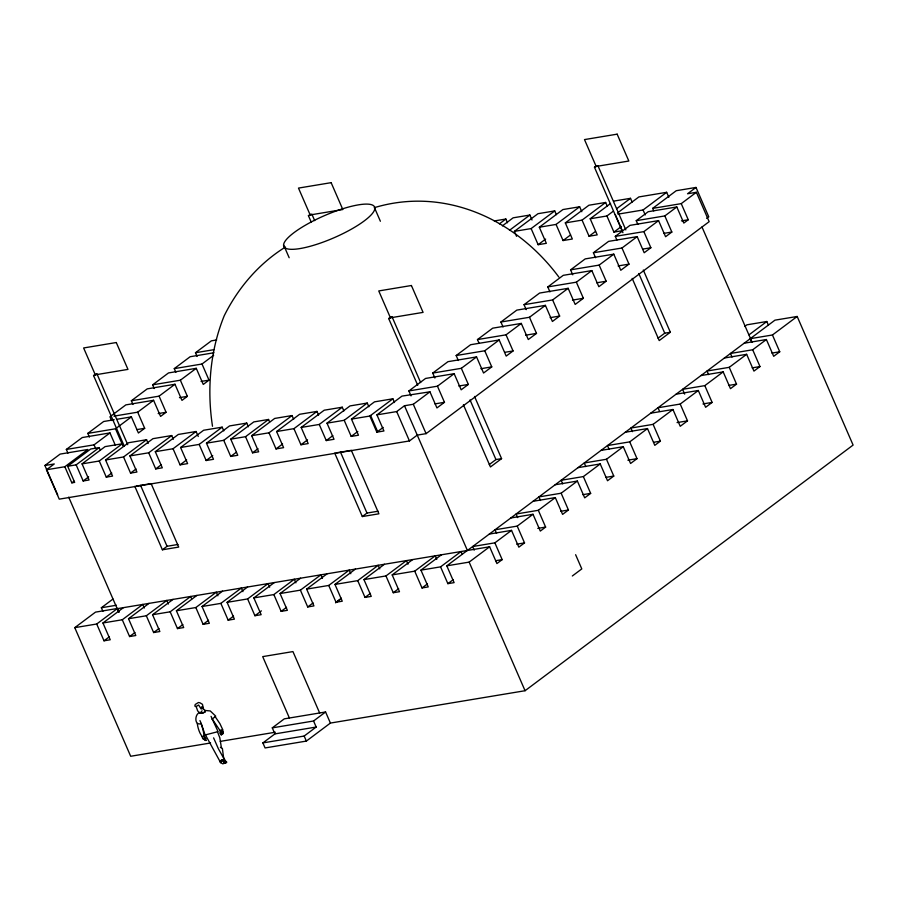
<?xml version="1.0" encoding="UTF-8"?>
<svg xmlns="http://www.w3.org/2000/svg" width="898" height="898" viewBox="0 0 898 898"><rect width="100%" height="100%" fill="white"/><g stroke="black" fill="none" stroke-linecap="round" stroke-linejoin="round"><path stroke-width="1.35" d="M224.635 763.21L224.758 761.942L223.097 760.247L221.391 760.415L220.358 761.639L220.437 762.481L222.749 763.839L226.588 762.649L226.184 761.369L224.758 761.178M220.437 762.481L220.47 760.741L222.233 759.674L223.815 760.381L223.815 762.716L224.983 762.93M124.283 446.183L93.572 375.566L96.423 373.995M96.939 373.995L93.572 375.566M311.224 222.12L308.429 215.7L310.899 214.207M417.727 385.309L388.699 318.554L391.158 317.05M392.067 316.972L388.699 318.554M622.92 232.672L594.442 167.196L596.912 165.703M201.983 708.803L202.724 708.219L202.499 706.816L201.489 706.951L201.141 708.993L198.626 704.997L196.101 706.546L197.089 709.162C197.234 710.733 199.087 713.528 201.107 712.159L202.061 710.767M220.01 730.31L220.201 733.711L220.942 731.354C222.726 732.274 219.46 736.708 222.087 734.059L222.569 732.24M199.412 712.686L202.645 713.293L205.025 711.968L205.294 710.644L202.679 708.387M220.65 762.66L222.21 761.055L224.208 761.583M203.464 708.78L202.454 704.313L199.973 702.808L198.447 702.517L195.225 704.481L194.832 706.097L196.101 706.546M222.715 733.823L223.108 732.24M57.674 494.865L44.9 465.501L60.132 454.096L87.869 449.483L64.836 466.736L46.471 469.777L59.246 499.153L409.454 440.94L417.244 435.115L426.079 433.644L709.151 221.671L696.377 192.295L687.542 193.766L696.006 187.435L708.769 216.8L706.659 218.382M67.967 453.164L66.351 449.438L82.246 437.539L109.971 432.926L115.359 445.329M89.396 437.113L87.78 433.397L103.674 421.499L114.237 419.736M132.971 404.482L131.355 400.766L147.238 388.868L174.975 384.254L181.98 400.373L187.368 396.332L180.363 380.213L152.638 384.827L154.254 388.542M152.638 384.827L168.521 372.928L196.258 368.315L203.262 384.434L209.01 380.135L202.005 364.016L174.268 368.629L175.885 372.344M174.268 368.629L190.163 356.719L213.937 352.768M197.1 356.461L195.483 352.734L211.378 340.836L216.654 339.96M46.471 469.777L54.273 463.952L44.9 465.501M66.351 449.438L94.077 444.836L109.971 432.926M87.78 433.397L115.505 428.784L131.4 416.885L138.404 433.004L144.69 428.301L137.686 412.182L113.911 416.133M137.686 412.182L153.569 400.284L160.585 416.403L166.085 412.272L159.081 396.153L131.355 400.766M159.081 396.153L174.975 384.254M180.363 380.213L196.258 368.315M202.005 364.016L213.657 355.282M64.836 466.736L71.851 482.843L74.68 482.383L67.676 466.264L90.698 449.011L99.184 447.608L100.262 450.089M67.676 466.264L76.162 464.85L99.184 447.608M76.162 464.85L83.166 480.969L89.059 479.992L82.055 463.873L105.077 446.62L122.296 443.769L123.374 446.25M82.055 463.873L99.274 461.011L122.296 443.769M71.851 482.843L74.04 481.205M99.274 461.011L106.278 477.13L112.564 476.086L105.56 459.967L128.582 442.725L146.576 439.728L148.192 443.455M83.166 480.969L88.644 476.86M105.56 459.967L123.542 456.97L146.576 439.728M123.542 456.97L130.558 473.089L136.923 472.034L129.918 455.915L152.941 438.673L171.72 435.552L173.336 439.268M106.278 477.13L111.756 473.022M129.918 455.915L148.698 452.794L171.72 435.552M148.698 452.794L155.702 468.913L162.302 467.813L155.298 451.694L178.32 434.452L196.09 431.5L198.245 436.462M130.558 473.089L136.036 468.981M155.298 451.694L173.056 448.742L196.09 431.5M173.056 448.742L180.071 464.861L187.615 463.604L180.599 447.496L203.633 430.243L222.176 427.167L223.793 430.883M155.702 468.913L161.18 464.805M180.599 447.496L199.154 444.409L222.176 427.167M199.154 444.409L206.158 460.528L213.488 459.305L206.473 443.185L229.506 425.944L246.748 423.081L248.364 426.797M499.434 223.849L505.866 219.033L507.482 222.749M180.071 464.861L186.649 459.933M502.42 225.858L513.14 217.821L529.865 215.049L532.02 219.999M206.473 443.185L223.725 440.323L246.748 423.081M509.492 230.303L529.865 215.049M223.725 440.323L230.73 456.442L237.768 455.275L230.752 439.156L253.786 421.914L268.558 419.456L269.636 421.937M206.158 460.528L212.736 455.6M516.563 236.32L514.408 231.358L537.992 213.69L554.728 210.918L556.345 214.633M230.752 439.156L245.536 436.697L268.558 419.456M245.536 436.697L252.54 452.817L258.669 451.795L251.665 435.676L274.687 418.434L292.03 415.561L293.646 419.276M514.408 231.358L531.133 228.575L554.728 210.918M230.73 456.442L236.208 452.334M531.133 228.575L538.138 244.694L546.343 243.336L539.328 227.216L562.923 209.548L579.648 206.776L581.814 211.726M251.665 435.676L269.007 432.802L292.03 415.561M269.007 432.802L276.012 448.921L283.6 447.653L276.595 431.534L299.618 414.292L316.972 411.407L318.588 415.134M539.328 227.216L556.064 224.433L579.648 206.776M252.54 452.817L258.018 448.708M556.064 224.433L563.068 240.552L572.34 239.014L565.325 222.895L588.92 205.227L605.645 202.454L607.261 206.17M538.138 244.694L545.647 239.081M276.595 431.534L293.938 428.66L316.972 411.407M293.938 428.66L300.953 444.768L308.182 443.567L301.178 427.448L324.2 410.206L342.273 407.209L343.889 410.925M276.012 448.921L282.589 443.994M565.325 222.895L582.061 220.122L605.645 202.454M582.061 220.122L589.066 236.23L597.204 234.883L590.188 218.764L610.561 203.509M563.068 240.552L570.578 234.939M301.178 427.448L319.25 424.451L342.273 407.209M319.25 424.451L326.255 440.57L334.022 439.279L327.007 423.16L350.018 405.918L367.248 403.056L368.865 406.772M300.953 444.768L307.531 439.852M590.188 218.764L606.925 215.98L613.356 211.165M616.567 208.763L630.508 198.323L632.125 202.039M134.801 486.323L162.392 549.789L167.062 546.287L177.95 544.469M617.431 212.983L638.882 196.931L666.664 192.307L668.819 197.268M589.066 236.23L595.497 231.415M327.007 423.16L344.203 420.298L351.208 436.417L358.47 435.216L351.466 419.097L374.5 401.855L392.875 398.802L394.491 402.517M210.592 742.983L130.681 756.262L74.77 627.657L95.514 612.122L117.458 608.474L119.019 612.077M102.911 611.347L101.351 607.755L112.968 599.056M326.255 440.57L332.832 435.642M617.936 214.151L643.069 209.975L666.664 192.307M606.925 215.98L613.929 232.099L621.438 226.487M351.466 419.097L369.841 416.043L392.875 398.802M74.77 627.657L96.715 624.009L117.458 608.474M369.841 416.043L376.857 432.163L383.94 430.984L376.936 414.865L401.978 396.108L429.94 391.82L436.944 407.939L444.476 402.304L437.461 386.185L408.882 390.944L411.037 395.895M408.882 390.944L425.573 378.44L454.152 373.691L461.168 389.811L468.341 384.434L461.336 368.315L432.746 373.063L434.901 378.024M432.746 373.063L447.967 361.67L476.557 356.921L483.562 373.029L491.767 366.889L484.752 350.781L456.173 355.529L458.328 360.491M456.173 355.529L470.608 344.72L499.187 339.972L506.191 356.091L513.061 350.95L506.045 334.831L477.467 339.579L479.083 343.294M477.467 339.579L492.699 328.174L521.289 323.415L528.293 339.534L536.499 333.394L529.483 317.275L500.904 322.023L503.06 326.984M500.904 322.023L516.821 310.113L545.4 305.365L552.405 321.473L559.645 316.062L552.629 299.943L524.05 304.691L526.206 309.653M524.05 304.691L539.586 293.062L568.165 288.314L575.18 304.433L583.374 298.293L576.37 282.174L547.791 286.922L549.946 291.884M547.791 286.922L563.248 275.338L591.827 270.59L598.843 286.709L606.172 281.22L599.157 265.101L570.578 269.849L572.733 274.81M570.578 269.849L585.204 258.905L613.783 254.156L620.787 270.264L628.993 264.124L621.988 248.005L593.398 252.765L595.554 257.715M593.398 252.765L608.586 241.382L637.176 236.634L644.18 252.753L650.87 247.747L643.866 231.628L615.287 236.376L616.904 240.092M615.287 236.376L629.992 225.364L658.571 220.605L665.586 236.724L671.839 232.043L664.834 215.924L636.244 220.672L637.861 224.399M636.244 220.672L648.221 211.703L676.811 206.955L683.816 223.074L688.25 219.752L681.245 203.633L652.666 208.381L653.744 210.862M652.666 208.381L676.25 190.713L696.006 187.435M376.936 414.865L396.692 411.576L404.482 405.739L413.316 404.28L429.94 391.82M96.715 624.009L104.011 640.802L110.241 639.769L102.944 622.976L122.285 619.766L142.771 604.421L144.331 608.025M437.461 386.185L454.152 373.691M461.336 368.315L476.557 356.921M484.752 350.781L499.187 339.972M506.045 334.831L521.289 323.415M529.483 317.275L545.4 305.365M552.629 299.943L568.165 288.314M576.37 282.174L591.827 270.59M599.157 265.101L613.783 254.156M621.988 248.005L637.176 236.634M643.866 231.628L658.571 220.605M664.834 215.924L676.811 206.955M681.245 203.633L696.377 192.295M376.857 432.163L383.177 427.414M104.011 640.802L109.399 636.761M122.285 619.766L129.581 636.547L135.811 635.515L128.515 618.722L146.329 615.77L166.815 600.425L168.386 604.028M129.581 636.547L134.981 632.518M146.329 615.77L153.637 632.551L159.866 631.519L152.559 614.726L170.171 611.807L190.657 596.463L191.701 598.865M153.637 632.551L159.025 628.521M170.171 611.807L177.467 628.589L183.697 627.556L176.401 610.763L195.831 607.542L216.317 592.197L217.877 595.801M177.467 628.589L182.866 624.559M195.831 607.542L203.128 624.323L209.357 623.291L202.061 606.509L220.863 603.377L241.349 588.044L242.909 591.636M203.128 624.323L208.516 620.294M220.863 603.377L228.159 620.17L234.389 619.137L227.093 602.345L247.624 598.932L268.098 583.588L269.669 587.191M334.718 453.097L362.321 516.552L366.99 513.061L378.058 511.22M228.159 620.17L233.559 616.129M247.624 598.932L254.92 615.725L261.15 614.681L253.853 597.9L273.845 594.577L294.32 579.232L295.891 582.836M254.92 615.725L261.385 610.876M273.845 594.577L281.141 611.358L287.371 610.326L280.064 593.544L300.403 590.154L320.889 574.821L322.449 578.413M281.141 611.358L286.529 607.329M489.275 464.569L495.954 459.563L501.578 458.631L474.526 396.433M658.054 338.176L664.733 333.169L670.346 332.238L643.305 270.04M300.403 590.154L307.7 606.947L313.93 605.914L306.633 589.122L328.735 585.451L349.221 570.118L350.781 573.71M501.578 458.631L490.443 466.96L463.402 404.774M670.346 332.238L659.222 340.578L632.181 278.38M307.7 606.947L313.099 602.917M328.735 585.451L336.032 602.244L342.261 601.211L334.965 584.418L357.73 580.636L378.204 565.291L379.775 568.894M336.032 602.244L341.42 598.203M335.571 602.839L341.173 598.652M357.73 580.636L365.026 597.417L371.256 596.384L363.959 579.603L385.96 575.944L406.446 560.599L408.006 564.202M365.026 597.417L370.414 593.387M385.96 575.944L393.268 592.725L399.487 591.692L392.19 574.9L414.719 571.162L435.204 555.817L436.765 559.42M744.678 326.479L746.912 324.818L766.802 321.506L768.362 325.11M393.268 592.725L398.656 588.695M748.988 334.853L766.802 321.506M414.719 571.162L422.015 587.954L428.245 586.91L420.949 570.129L440.57 566.863L461.056 551.529L462.1 553.92M422.015 587.954L427.414 583.913M440.57 566.863L447.877 583.655L454.107 582.622L446.8 565.83L469.138 562.114L489.623 546.781L496.92 563.562L502.173 559.634L494.877 542.841L472.662 546.534L474.223 550.137M494.877 542.841L511.534 530.37L518.831 547.163L524.533 542.897L517.226 526.105L495.011 529.798L496.572 533.401M517.226 526.105L533.008 514.285L540.315 531.077L545.625 527.092L538.329 510.311L516.114 514.004L517.675 517.596M538.329 510.311L555.301 497.593L562.597 514.386L568.445 510.008L561.149 493.215L538.923 496.908L540.495 500.512M561.149 493.215L577.38 481.059L584.688 497.851L590.66 493.372L583.352 476.591L561.138 480.273L562.698 483.876M583.352 476.591L600.234 463.952L607.531 480.744L613.772 476.063L606.476 459.271L584.261 462.964L585.822 466.567M606.476 459.271L623.268 446.699L630.576 463.48L637.019 458.654L629.723 441.872L607.497 445.554L609.069 449.157M629.723 441.872L647.492 428.559L654.799 445.341L660.4 441.143L653.104 424.361L630.89 428.043L632.45 431.646M653.104 424.361L672.939 409.499L680.235 426.292L687.509 420.848L680.213 404.055L657.998 407.748L659.559 411.34M680.213 404.055L698.318 390.495L705.615 407.288L712.114 402.416L704.818 385.635L682.603 389.328L684.68 394.121M704.818 385.635L723.182 371.873L730.478 388.666L736.54 384.131L729.232 367.338L707.018 371.031L708.578 374.634M729.232 367.338L746.642 354.306L753.938 371.099L759.989 366.564L752.692 349.771L730.478 353.464L732.038 357.067M752.692 349.771L766.387 339.523L773.694 356.304L779.745 351.78L772.448 334.988L750.223 338.681L751.794 342.273M772.448 334.988L797.177 316.466L853.1 445.071L525.061 690.719L330.408 723.07L306.364 741.086L265.078 747.944L262.889 742.904L274.911 733.902L316.186 727.043L313.559 720.993L272.285 727.863L274.911 733.902M447.877 583.655L453.266 579.614M272.285 727.863L284.307 718.849L325.581 711.991L330.408 723.07M313.559 720.993L325.581 711.991M262.889 742.904L304.164 736.046L316.186 727.043M572.329 575.988L581.792 568.905L575.618 554.706M344.203 420.298L367.248 403.056M351.208 436.417L357.797 431.489M102.944 622.976L123.43 607.632M128.515 618.722L149.001 603.389M152.559 614.726L173.056 599.393M176.401 610.763L196.887 595.43M202.061 606.509L222.547 591.165M227.093 602.345L247.579 587M253.853 597.9L274.339 582.555M280.064 593.544L300.561 578.2M306.633 589.122L327.119 573.788M334.965 584.418L355.451 569.074M363.959 579.603L384.445 564.258M392.19 574.9L412.676 559.566M420.949 570.129L441.434 554.784M446.8 565.83L467.297 550.485M285.497 247.017C258.961 263.428 238.004 287.966 224.208 315.804C210.087 350.523 206.843 389.362 212.5 426.269M220.234 761.886L205.406 734.856M199.491 712.642C194.462 714.236 194.327 726.359 201.219 723.53L205.114 734.979L218.068 731.623L211.041 716.357M205.025 711.968L201.882 713.068L199.682 712.832M224.893 762.481L226.666 761.975M201.096 723.552C208.325 744.734 199.075 737.112 197.279 723.507M212.141 719.219L215.688 716.11L210.233 710.935L204.879 710.464M205.889 740.468L202.791 738.762L202.028 736.629M374.208 207.696C444.981 186.346 516.215 219.482 558.859 277.067M494.282 220.953L505.866 219.033M613.783 201.096L630.508 198.323M613.929 232.099L622.303 230.707L615.287 214.6M681.447 220.886L688.25 219.752M663.678 233.401L671.839 232.043M642.71 249.105L650.87 247.747M618.105 265.943L628.993 264.124M596.642 282.803L606.172 281.22M195.483 352.734L213.971 349.67M572.486 300.1L583.374 298.293M550.115 317.645L559.645 316.062M201.085 381.448L209.01 380.135M525.611 335.201L536.499 333.394M153.569 400.284L125.843 404.886L109.949 416.795L111.565 420.511M179.454 397.657L187.368 396.332M504.889 352.308L513.061 350.95M116.875 419.299L131.4 416.885M158.171 413.585L166.085 412.272M480.879 368.708L491.767 366.889M797.177 316.466L774.963 320.159L467.409 550.474L404.482 405.739M136.765 429.614L144.69 428.301M458.811 386.017L468.341 384.434M744.173 343.216L766.387 339.523M434.946 403.887L444.476 402.304M724.428 357.999L746.642 354.306M771.898 353.082L779.745 351.78M700.968 375.566L723.182 371.873M752.154 367.866L759.989 366.564M676.093 394.188L698.318 390.495M728.693 385.433L736.54 384.131M136.159 486.099L151.122 483.607L178.713 547.073L162.392 549.789M336.11 452.861L351.32 450.336L378.911 513.802L362.321 516.552M702.966 403.943L712.114 402.416M650.724 413.192L672.939 409.499M677.058 422.588L687.509 420.848M625.277 432.252L647.492 428.559M601.054 450.381L623.268 446.699M653.867 442.231L660.4 441.143M578.009 467.645L600.234 463.952M627.87 460.18L637.019 458.654M555.166 484.752L577.38 481.059M605.937 477.366L613.772 476.063M533.075 501.286L555.301 497.593M582.813 494.675L590.66 493.372M510.794 517.978L533.008 514.285M560.599 511.31L568.445 510.008M489.32 534.063L511.534 530.37M537.79 528.394L545.625 527.092M101.351 607.755L116.437 605.241M117.2 608.676L489.623 546.781M516.687 544.199L524.533 542.897M495.64 560.722L502.173 559.634M220.234 741.389L275.349 732.229M215.161 716.626L219.943 723.709L222.85 729.906L219.875 730.377L212.332 719.163M225.342 761.066L223.535 757.194L222.367 748.371L220.38 747.383M594.543 167.275L597.911 165.703L625.827 229.899M224.096 762.133L224.983 762.2L224.388 759.495L218.293 748.562L213.601 737.864M221.29 734.856L222.682 733.947L223.187 731.904L222.311 729.726M308.429 215.7L311.898 214.207L314.693 220.627M204.295 736.034L205.979 739.211L204.25 737.483L204.598 738.919L206.001 740.524L203.498 738.841M217.428 731.634L219.797 737.729L221.402 747.652M701.989 226.981L752.041 342.093M643.069 209.975L645.224 214.936M638.792 273.52L664.733 333.169M470.013 399.902L495.954 459.563M374.825 208.482A49.457 12.044 -23.5 0 1 305.791 247.399A49.457 12.044 -23.5 0 1 307.037 224.264A49.457 12.044 -23.5 0 1 374.825 208.482L380.382 221.256M392.168 317.05L420.634 382.537M413.316 404.28L426.079 433.644M469.138 562.114L525.061 690.719M396.692 411.576L409.454 440.94M370.605 415.471L377.62 431.59M283.611 244.952L289.167 257.737M340.499 452.132L366.99 513.061M319.643 712.978L292.939 651.589L262.699 656.618L289.392 718.007M304.164 736.046L306.364 741.086M97.04 374.073L127.74 444.69M140.571 485.358L167.062 546.287M115.505 428.784L122.521 444.903M94.077 444.836L95.704 448.551M68.708 497.155L118.761 612.268M199.951 720.589L201.219 723.53M617.15 134.161L584.497 139.583L596.182 166.444L628.836 161.023L617.15 134.161M331.137 182.664L298.484 188.086L310.169 214.948L342.823 209.526L331.137 182.664M411.407 285.508L378.754 290.941L390.428 317.802L423.081 312.381L411.407 285.508M116.28 342.531L83.626 347.964L95.311 374.825L127.965 369.392L116.28 342.531"/></g></svg>
